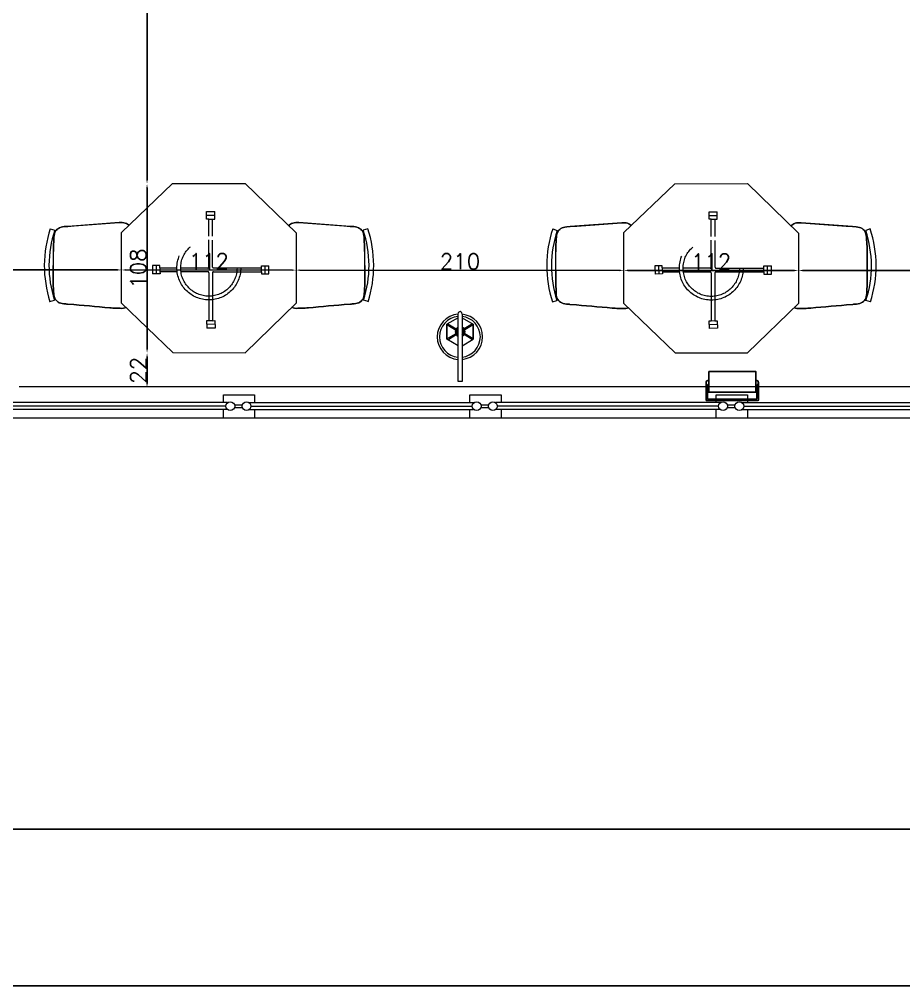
# Model space of a CAD drawing. Extents: x 3270 to 6851, y -140 to 2884.
# Drawn here: x 5220 to 5786, y -140 to 478 of the extents above; entities that cross this region are included whole.
import ezdxf

# ---------------------------------------------------------------- set-up
doc = ezdxf.new("R2010")
doc.units = 0
doc.header["$LTSCALE"] = 20
doc.linetypes.add('ACAD_ISO03W100', pattern=[30, 12, -18])
doc.layers.get('DEFPOINTS').update_dxf_attribs({"linetype": 'CONTINUOUS'})
doc.layers.add('Camera', color=7, linetype='CONTINUOUS', true_color=0xb01a1a)
doc.layers.add('kapı', color=225, linetype='CONTINUOUS')
for name, color, linetype, lineweight, true_color in [('M-LAMBA', 7, 'CONTINUOUS', 18, 0x50ba12), ('ö-cam', 7, 'CONTINUOUS', 18, 0x1bb1af), ('ö-korkuluk', 7, 'CONTINUOUS', 18, 0x666d5f)]:
    doc.layers.add(name, color=color, linetype=linetype, lineweight=lineweight, true_color=true_color)
doc.layers.add('Ö-MOBİLYA', color=31, linetype='CONTINUOUS', lineweight=18)
doc.layers.add('ölçü', color=102, linetype='CONTINUOUS', lineweight=15)
doc.styles.get("Standard").update_dxf_attribs({"font": 'txttw.shx'})
doc.dimstyles.new('YAZI', dxfattribs={"dimtxt": 10, "dimasz": 2.5, "dimexe": 1.25, "dimexo": 0.625, "dimtad": 1, "dimdec": 0, "dimtxsty": 'Standard', "dimcen": 2.5, "dimse1": 1, "dimse2": 1, "dimclrd": 256, "dimclrt": 256, "dimadec": 0, "dimazin": 0, "dimtfac": 1, "dimtdec": 0, "dimtmove": 0, "dimatfit": 3, "dimfxl": 1, "dimarcsym": 0})

# ---------------------------------------------------------------- blocks, each defined once
blk = doc.blocks.new('erfszrfd')
at = {"layer": 'Camera'}
for p, q in [((20840.38, 1651.85), (20840.38, 1640.92)), ((20841.38, 1650.3), (20841.38, 1641.92)), ((20872.84, 1650.3), (20872.84, 1641.92)), ((20873.84, 1651.85), (20873.84, 1640.92)), ((20840.88, 1640.42), (20869.02, 1640.42)), ((20841.88, 1641.42), (20869.02, 1641.42)), ((20872.34, 1641.42), (20869.02, 1641.42)), ((20873.34, 1640.42), (20869.02, 1640.42))]:
    blk.add_line(p, q, dxfattribs=at)
blk.add_lwpolyline([(20842.03, 1659.03), (20872.2, 1659.03), (20872.2, 1645.81), (20842.03, 1645.81)], close=True, dxfattribs=at)
for centre, radius, start, end in [((20842.1, 1651.85), 1.71, 92.34821, 267.65179), ((20872.13, 1651.85), 1.71, 272.34821, 87.65179), ((20840.88, 1640.92), 0.5, 180, 270), ((20841.88, 1641.92), 0.5, 180, 270), ((20872.34, 1641.92), 0.5, 270, 0), ((20873.34, 1640.92), 0.5, 270, 0)]:
    blk.add_arc(centre, radius, start, end, dxfattribs=at)
blk = doc.blocks.new('*D122')
at = {"layer": 'DEFPOINTS', "color": 0, "transparency": 16777216}
for p in [(5301.04, 630.08), (5301.04, 372.59), (5302.08, 372.59)]:
    blk.add_point(p, dxfattribs=at)
at = {"layer": 'ölçü', "lineweight": -2, "transparency": 16777216}
blk.add_line((5302.08, 627.58), (5302.08, 375.09), dxfattribs=at)
at = {"layer": 'ölçü', "transparency": 16777216}
for points in [[(5301.66, 627.58), (5302.5, 627.58), (5302.08, 630.08)], [(5301.66, 375.09), (5302.5, 375.09), (5302.08, 372.59)]]:
    blk.add_solid(points, dxfattribs=at)
at = {"layer": 'ölçü', "transparency": 16777216, "insert": (5296.46, 501.33), "char_height": 10, "attachment_point": 5, "rotation": 90}
blk.add_mtext('257', dxfattribs=at)
blk = doc.blocks.new('*D123')
at = {"layer": 'DEFPOINTS', "color": 0, "transparency": 16777216}
for p in [(5326.27, 372.59), (5302.08, 264.41), (5349.49, 264.41)]:
    blk.add_point(p, dxfattribs=at)
at = {"layer": 'ölçü', "lineweight": -2, "transparency": 16777216}
blk.add_line((5302.08, 370.09), (5302.08, 266.91), dxfattribs=at)
at = {"layer": 'ölçü', "transparency": 16777216}
for points in [[(5301.66, 370.09), (5302.5, 370.09), (5302.08, 372.59)], [(5301.66, 266.91), (5302.5, 266.91), (5302.08, 264.41)]]:
    blk.add_solid(points, dxfattribs=at)
at = {"layer": 'ölçü', "transparency": 16777216, "insert": (5296.46, 318.5), "char_height": 10, "attachment_point": 5, "rotation": 90}
blk.add_mtext('108', dxfattribs=at)
blk = doc.blocks.new('*D124')
at = {"layer": 'DEFPOINTS', "color": 0, "transparency": 16777216}
for p in [(5349.49, 264.41), (5302.08, 242.36), (5348.29, 242.36)]:
    blk.add_point(p, dxfattribs=at)
at = {"layer": 'ölçü', "lineweight": -2, "transparency": 16777216}
blk.add_line((5302.08, 261.91), (5302.08, 244.86), dxfattribs=at)
at = {"layer": 'ölçü', "transparency": 16777216}
for points in [[(5301.66, 261.91), (5302.5, 261.91), (5302.08, 264.41)], [(5301.66, 244.86), (5302.5, 244.86), (5302.08, 242.36)]]:
    blk.add_solid(points, dxfattribs=at)
at = {"layer": 'ölçü', "transparency": 16777216, "insert": (5296.46, 253.39), "char_height": 10, "attachment_point": 5, "rotation": 90}
blk.add_mtext('22', dxfattribs=at)
blk = doc.blocks.new('*D83')
at = {"layer": 'DEFPOINTS', "color": 0, "transparency": 16777216}
for p in [(5076.14, 318.06), (5285.74, 317.53), (5285.74, 317.53)]:
    blk.add_point(p, dxfattribs=at)
at = {"layer": 'ölçü', "lineweight": -2, "transparency": 16777216}
blk.add_line((5078.64, 317.71), (5283.24, 317.53), dxfattribs=at)
at = {"layer": 'ölçü', "transparency": 16777216}
for points in [[(5078.64, 318.12), (5078.64, 317.29), (5076.14, 317.71)], [(5283.24, 317.95), (5283.24, 317.12), (5285.74, 317.53)]]:
    blk.add_solid(points, dxfattribs=at)
at = {"layer": 'ölçü', "transparency": 16777216, "insert": (5180.94, 323.24), "char_height": 10, "attachment_point": 5, "rotation": 359.95185}
blk.add_mtext('210', dxfattribs=at)
blk = doc.blocks.new('*D84')
at = {"layer": 'DEFPOINTS', "color": 0, "transparency": 16777216}
for p in [(5285.74, 317.53), (5397.32, 317.44), (5397.33, 318.06)]:
    blk.add_point(p, dxfattribs=at)
at = {"layer": 'ölçü', "lineweight": -2, "transparency": 16777216}
blk.add_line((5288.24, 317.53), (5394.82, 317.44), dxfattribs=at)
at = {"layer": 'ölçü', "transparency": 16777216}
for points in [[(5288.24, 317.95), (5288.24, 317.11), (5285.74, 317.53)], [(5394.83, 317.86), (5394.82, 317.02), (5397.32, 317.44)]]:
    blk.add_solid(points, dxfattribs=at)
at = {"layer": 'ölçü', "transparency": 16777216, "insert": (5341.54, 323.11), "char_height": 10, "attachment_point": 5, "rotation": 359.95185}
blk.add_mtext('112', dxfattribs=at)
blk = doc.blocks.new('*D85')
at = {"layer": 'DEFPOINTS', "color": 0, "transparency": 16777216}
for p in [(5397.33, 318.06), (5606.93, 317.26), (5606.92, 314.61)]:
    blk.add_point(p, dxfattribs=at)
at = {"layer": 'ölçü', "lineweight": -2, "transparency": 16777216}
blk.add_line((5399.82, 317.44), (5604.43, 317.26), dxfattribs=at)
at = {"layer": 'ölçü', "transparency": 16777216}
for points in [[(5399.83, 317.85), (5399.82, 317.02), (5397.32, 317.44)], [(5604.43, 317.68), (5604.43, 316.85), (5606.93, 317.26)]]:
    blk.add_solid(points, dxfattribs=at)
at = {"layer": 'ölçü', "transparency": 16777216, "insert": (5502.13, 322.97), "char_height": 10, "attachment_point": 5, "rotation": 359.95185}
blk.add_mtext('210', dxfattribs=at)
blk = doc.blocks.new('*D86')
at = {"layer": 'DEFPOINTS', "color": 0, "transparency": 16777216}
for p in [(5718.51, 317.17), (5606.92, 314.61), (5718.51, 314.78)]:
    blk.add_point(p, dxfattribs=at)
at = {"layer": 'ölçü', "lineweight": -2, "transparency": 16777216}
blk.add_line((5609.43, 317.26), (5716.01, 317.17), dxfattribs=at)
at = {"layer": 'ölçü', "transparency": 16777216}
for points in [[(5609.43, 317.68), (5609.43, 316.84), (5606.93, 317.26)], [(5716.01, 317.59), (5716.01, 316.75), (5718.51, 317.17)]]:
    blk.add_solid(points, dxfattribs=at)
at = {"layer": 'ölçü', "transparency": 16777216, "insert": (5662.72, 322.84), "char_height": 10, "attachment_point": 5, "rotation": 359.95185}
blk.add_mtext('112', dxfattribs=at)
blk = doc.blocks.new('*D87')
at = {"layer": 'DEFPOINTS', "color": 0, "transparency": 16777216}
for p in [(5928.11, 316.99), (5928.11, 316.99), (5718.51, 314.78)]:
    blk.add_point(p, dxfattribs=at)
at = {"layer": 'ölçü', "lineweight": -2, "transparency": 16777216}
blk.add_line((5721.01, 317.17), (5925.61, 316.99), dxfattribs=at)
at = {"layer": 'ölçü', "transparency": 16777216}
for points in [[(5721.01, 317.58), (5721.01, 316.75), (5718.51, 317.17)], [(5925.61, 317.41), (5925.61, 316.58), (5928.11, 316.99)]]:
    blk.add_solid(points, dxfattribs=at)
at = {"layer": 'ölçü', "transparency": 16777216, "insert": (5823.32, 322.7), "char_height": 10, "attachment_point": 5, "rotation": 359.95185}
blk.add_mtext('210', dxfattribs=at)

msp = doc.modelspace()

# ---------------------------------------------------------------- linework, layer by layer
at = {"layer": 'kapı'}
for points in [[(3270, 2884.47), (6850.55, 2884.47), (6850.55, -140), (3270, -140)], [(3370, 2784.47), (6750.55, 2784.47), (6750.55, -40), (3370, -40)]]:
    msp.add_lwpolyline(points, close=True, dxfattribs=at)
at = {"layer": 'M-LAMBA'}
for p, q in [((5500.87, 286.94), (5493.72, 282.83)), ((5500.87, 246.18), (5500.87, 289.24)), ((5503.48, 289.24), (5503.48, 246.18)), ((5503.48, 286.94), (5510.62, 282.83)), ((5493.72, 282.83), (5493.72, 273.21)), ((5493.72, 273.21), (5493.72, 282.83)), ((5493.72, 282.67), (5499.32, 279.29)), ((5494.31, 283.16), (5499.69, 279.91)), ((5500.03, 277.64), (5500.03, 278.37)), ((5500.03, 278.37), (5500.87, 278.37)), ((5503.48, 278.37), (5504.48, 278.37)), ((5504.48, 278.37), (5504.48, 277.64)), ((5510.13, 283.11), (5504.83, 279.91)), ((5510.5, 282.49), (5505.21, 279.29)), ((5510.62, 282.83), (5510.62, 273.21)), ((5510.62, 273.21), (5510.62, 282.83)), ((5493.72, 273.42), (5499.32, 276.8)), ((5500.87, 269.1), (5493.72, 273.21)), ((5494.27, 272.9), (5499.69, 276.18)), ((5500.87, 277.64), (5500.03, 277.64)), ((5504.48, 277.64), (5503.48, 277.64)), ((5503.48, 269.1), (5510.62, 273.21)), ((5510.17, 272.95), (5504.83, 276.18)), ((5510.62, 273.53), (5505.21, 276.8)), ((5503.48, 246.18), (5500.87, 246.18))]:
    msp.add_line(p, q, dxfattribs=at)
for centre, radius, start, end in [((5502.17, 289.54), 1.34, 346.9064, 193.0936), ((5502.09, 274.78), 14.52, 94.84555, 265.16755), ((5502.09, 274.78), 13.07, 95.37089, 264.62911), ((5502.09, 274.78), 14.52, 275.48474, 84.51526), ((5502.09, 274.78), 13.07, 276.09634, 83.90366), ((5502.26, 278.04), 3.18, 116.04766, 243.95234), ((5502.26, 278.04), 2.45, 124.69529, 235.30471), ((5502.26, 278.04), 2.07, 132.34802, 227.65198), ((5502.26, 278.04), 3.18, 292.51041, 67.48959), ((5502.26, 278.04), 2.45, 299.75386, 60.24614), ((5502.26, 278.04), 2.07, 305.96671, 54.03329)]:
    msp.add_arc(centre, radius, start, end, dxfattribs=at)
at = {"layer": 'ö-cam'}
for p, q in [((5353.6, 232.74), (5209.87, 232.74)), ((5352.45, 230.47), (5211.02, 230.47)), ((5367.37, 232.74), (5511.1, 232.74)), ((5368.52, 230.47), (5509.95, 230.47)), ((5668.6, 232.74), (5524.87, 232.74)), ((5667.45, 230.47), (5526.02, 230.47)), ((5682.37, 232.74), (5826.1, 232.74)), ((5683.52, 230.47), (5824.95, 230.47)), ((5353.38, 228.37), (5210.09, 228.37)), ((5367.59, 228.37), (5510.88, 228.37)), ((5668.38, 228.37), (5525.09, 228.37)), ((5682.59, 228.37), (5825.88, 228.37))]:
    msp.add_line(p, q, dxfattribs=at)
at = {"layer": 'ö-korkuluk'}
for p, q in [((6111.54, 242.74), (5220.43, 242.74)), ((5357.94, 229.5), (5363.03, 229.5)), ((5357.95, 231.41), (5363.02, 231.41)), ((5515.44, 229.5), (5520.53, 229.5)), ((5515.45, 231.41), (5520.52, 231.41)), ((5672.94, 229.5), (5678.03, 229.5)), ((5672.95, 231.41), (5678.02, 231.41)), ((6148.38, 222.74), (4573.38, 222.74))]:
    msp.add_line(p, q, dxfattribs=at)
for points in [[(5350.88, 232.74), (5350.88, 237.74), (5370.88, 237.74), (5370.88, 232.74)], [(5350.88, 232.74), (5350.88, 237.74), (5370.88, 237.74), (5370.88, 232.74)], [(5508.38, 232.74), (5508.38, 237.74), (5528.38, 237.74), (5528.38, 232.74)], [(5508.38, 232.74), (5508.38, 237.74), (5528.38, 237.74), (5528.38, 232.74)], [(5665.88, 232.74), (5665.88, 237.74), (5685.88, 237.74), (5685.88, 232.74)], [(5665.88, 232.74), (5665.88, 237.74), (5685.88, 237.74), (5685.88, 232.74)], [(5665.88, 234.97), (5665.88, 237.74), (5685.88, 237.74), (5685.88, 234.97)], [(5665.88, 234.97), (5665.88, 237.74), (5685.88, 237.74), (5685.88, 234.97)], [(5665.88, 234.97), (5665.88, 237.74), (5685.88, 237.74), (5685.88, 234.97)], [(5350.88, 222.74), (5350.88, 228.37)], [(5370.88, 228.37), (5370.88, 222.74), (5350.88, 222.74)], [(5350.88, 222.74), (5350.88, 228.37)], [(5370.88, 228.37), (5370.88, 222.74), (5350.88, 222.74)], [(5508.38, 222.74), (5508.38, 228.37)], [(5528.38, 228.37), (5528.38, 222.74), (5508.38, 222.74)], [(5508.38, 222.74), (5508.38, 228.37)], [(5528.38, 228.37), (5528.38, 222.74), (5508.38, 222.74)], [(5665.88, 222.74), (5665.88, 228.37)], [(5685.88, 228.37), (5685.88, 222.74), (5665.88, 222.74)], [(5665.88, 222.74), (5665.88, 228.37)], [(5685.88, 228.37), (5685.88, 222.74), (5665.88, 222.74)]]:
    msp.add_lwpolyline(points, dxfattribs=at)
for centre in [(5355.28, 230.47), (5365.69, 230.47), (5512.78, 230.47), (5523.19, 230.47), (5670.28, 230.47), (5680.69, 230.47)]:
    msp.add_circle(centre, 2.83, dxfattribs=at)
at = {"layer": 'Ö-MOBİLYA'}
for p, q in [((5285.72, 341.56), (5318.32, 372.76)), ((5318.32, 372.76), (5364.83, 372.88)), ((5364.83, 372.88), (5397.33, 341.21)), ((5606.9, 341.41), (5639.51, 372.61)), ((5639.51, 372.61), (5686.02, 372.72)), ((5686.02, 372.72), (5718.51, 341.06)), ((5661.33, 349.92), (5661.33, 354.67)), ((5661.33, 354.67), (5666.63, 354.67)), ((5661.33, 352.29), (5666.63, 352.29)), ((5662.78, 354.67), (5662.78, 354.68)), ((5665.18, 354.67), (5665.18, 354.68)), ((5666.63, 349.92), (5666.63, 354.67)), ((5662.78, 349.93), (5665.18, 349.93)), ((5240.22, 343.92, 105.84), (5243.06, 342.97, 105.84)), ((5285.76, 296.28), (5285.72, 341.56)), ((5397.33, 341.21), (5397.33, 296.29)), ((5443.17, 343.92, 105.84), (5440.33, 342.97, 105.84)), ((5561.4, 343.76, 105.84), (5564.25, 342.82, 105.84)), ((5606.94, 296.12), (5606.9, 341.41)), ((5718.51, 341.06), (5718.51, 296.13)), ((5764.36, 343.76, 105.84), (5761.51, 342.82, 105.84)), ((5310.25, 320.41), (5305.51, 320.3)), ((5305.51, 320.3), (5305.63, 315.01)), ((5305.54, 318.77), (5305.53, 318.77)), ((5305.56, 317.94), (5305.55, 317.94)), ((5305.6, 316.45), (5305.59, 316.45)), ((5310.38, 315.12), (5305.63, 315.01)), ((5307.88, 320.36), (5308, 315.06)), ((5310.27, 318.96), (5310.33, 316.57)), ((5344.55, 316.41), (5375.27, 316.41)), ((5344.59, 318.81), (5375.27, 318.81)), ((5375.25, 320.26), (5380, 320.26)), ((5375.27, 316.41), (5375.27, 318.81)), ((5377.63, 314.97), (5377.63, 320.26)), ((5380, 314.97), (5380, 320.26)), ((5380, 318.81), (5380.01, 318.81)), ((5380, 318.81), (5380.01, 318.81)), ((5380, 316.41), (5380.01, 316.41)), ((5380, 316.41), (5380.01, 316.41)), ((5626.69, 320.15), (5626.82, 314.85)), ((5626.73, 318.62), (5626.72, 318.62)), ((5626.75, 317.79), (5626.74, 317.79)), ((5626.78, 316.3), (5626.77, 316.3)), ((5629.07, 320.2), (5629.19, 314.91)), ((5696.44, 320.11), (5701.19, 320.11)), ((5696.45, 316.26), (5696.45, 318.66)), ((5698.81, 314.81), (5698.81, 320.11)), ((5701.19, 314.81), (5701.19, 320.11)), ((5701.19, 318.66), (5701.2, 318.66)), ((5701.19, 318.66), (5701.2, 318.66)), ((5701.19, 316.26), (5701.2, 316.26)), ((5701.19, 316.26), (5701.2, 316.26)), ((5375.25, 314.97), (5380, 314.97)), ((5696.44, 314.81), (5701.19, 314.81)), ((5240.04, 297.26, 105.84), (5242.89, 298.18, 105.84)), ((5443.35, 297.26, 105.84), (5440.5, 298.18, 105.84)), ((5561.22, 297.1, 105.84), (5564.08, 298.02, 105.84)), ((5764.54, 297.1, 105.84), (5761.69, 298.02, 105.84)), ((5285.76, 296.28), (5318.6, 264.79)), ((5364.79, 264.64), (5397.33, 296.29)), ((5606.94, 296.12), (5639.79, 264.64)), ((5685.98, 264.48), (5718.51, 296.13)), ((5661.29, 284.83), (5661.44, 280.09)), ((5665.13, 284.94), (5662.74, 284.86)), ((5666.58, 285), (5666.73, 280.25)), ((5666.66, 282.63), (5661.36, 282.46)), ((5666.73, 280.25), (5661.44, 280.09)), ((5663.33, 280.13), (5663.33, 280.12)), ((5664.81, 280.18), (5664.81, 280.17)), ((5665.14, 280.2), (5665.14, 280.2)), ((5665.64, 280.21), (5665.64, 280.19)), ((5318.6, 264.79), (5364.79, 264.64)), ((5639.79, 264.64), (5685.98, 264.48))]:
    msp.add_line(p, q, dxfattribs=at)
at = {"layer": 'Ö-MOBİLYA', "linetype": 'ACAD_ISO03W100', "ltscale": 0.3}
for p, q in [((5340.14, 350.08), (5340.14, 354.82)), ((5340.14, 354.82), (5345.44, 354.82)), ((5340.14, 352.45), (5345.44, 352.45)), ((5341.59, 354.82), (5341.59, 354.83)), ((5343.99, 354.82), (5343.99, 354.83)), ((5345.44, 350.08), (5345.44, 354.82)), ((5341.59, 339.17), (5341.59, 350.09)), ((5341.59, 350.09), (5343.99, 350.09)), ((5343.99, 339.03), (5343.99, 350.09)), ((5662.78, 339.02), (5662.78, 349.93)), ((5665.18, 338.87), (5665.18, 349.93)), ((5341.59, 319.37), (5341.59, 336.77)), ((5343.99, 319.41), (5343.99, 336.61)), ((5662.78, 319.22), (5662.78, 336.62)), ((5665.18, 319.26), (5665.18, 336.46)), ((5321.19, 318.77), (5310.28, 318.77)), ((5321.33, 316.37), (5310.34, 316.37)), ((5340.99, 318.77), (5323.59, 318.77)), ((5340.95, 316.37), (5323.75, 316.37)), ((5341.55, 315.77), (5341.55, 285.02)), ((5343.95, 315.81), (5343.95, 285.09)), ((5631.44, 320.26), (5626.69, 320.15)), ((5631.46, 318.81), (5631.52, 316.41)), ((5642.38, 318.62), (5631.47, 318.62)), ((5642.52, 316.22), (5631.52, 316.22)), ((5662.18, 318.62), (5644.78, 318.62)), ((5662.14, 316.22), (5644.94, 316.22)), ((5662.74, 315.62), (5662.74, 284.86)), ((5665.14, 315.66), (5665.14, 284.94)), ((5665.74, 316.26), (5696.45, 316.26)), ((5665.78, 318.66), (5696.45, 318.66)), ((5631.56, 314.96), (5626.82, 314.85)), ((5340.1, 284.98), (5340.25, 280.24)), ((5343.95, 285.09), (5341.55, 285.02)), ((5345.39, 285.15), (5345.54, 280.41)), ((5345.47, 282.78), (5340.18, 282.61)), ((5345.54, 280.41), (5340.25, 280.24)), ((5342.14, 280.29), (5342.14, 280.28)), ((5343.63, 280.34), (5343.63, 280.32)), ((5343.95, 280.36), (5343.95, 280.35)), ((5344.46, 280.36), (5344.46, 280.35))]:
    msp.add_line(p, q, dxfattribs=at)
for points in [[(5341.59, 350.09), (5340.14, 350.08)], [(5343.99, 350.09), (5345.44, 350.08)], [(5631.46, 318.81), (5631.44, 320.26)], [(5631.52, 316.41), (5631.56, 314.96)], [(5341.55, 285.02), (5340.1, 284.98)], [(5343.95, 285.09), (5345.39, 285.15)]]:
    msp.add_lwpolyline(points, dxfattribs=at)
at = {"layer": 'Ö-MOBİLYA'}
for points in [[(5662.78, 349.93), (5661.33, 349.92)], [(5665.18, 349.93), (5666.63, 349.92)], [(5310.27, 318.96), (5310.25, 320.41)], [(5310.33, 316.57), (5310.38, 315.12)], [(5375.27, 318.81), (5375.25, 320.26)], [(5375.27, 316.41), (5375.25, 314.97)], [(5696.45, 318.66), (5696.44, 320.11)], [(5696.45, 316.26), (5696.44, 314.81)], [(5662.74, 284.86), (5661.29, 284.83)], [(5665.13, 284.94), (5666.58, 285)]]:
    msp.add_lwpolyline(points, dxfattribs=at)
at = {"layer": 'Ö-MOBİLYA', "linetype": 'ACAD_ISO03W100', "ltscale": 0.3}
for centre, radius in [((5341.59, 318.77), 20.4), ((5341.59, 318.77), 18), ((5662.78, 318.62), 20.4), ((5662.78, 318.62), 18)]:
    msp.add_circle(centre, radius, dxfattribs=at)
at = {"layer": 'Ö-MOBİLYA'}
for centre, radius, start, end in [((5311.33, 320.31, 105.84), 74.93, 161.63905, 197.92233), ((5311.33, 320.31, 105.84), 71.93, 161.63905, 197.92233), ((5372.06, 320.31, 105.84), 71.93, 342.07767, 18.36095), ((5372.06, 320.31, 105.84), 74.93, 342.07767, 18.36095), ((5632.52, 320.16, 105.84), 74.93, 161.63905, 197.92233), ((5632.52, 320.16, 105.84), 71.93, 161.63905, 197.92233), ((5693.25, 320.16, 105.84), 71.93, 342.07767, 18.36095), ((5693.25, 320.16, 105.84), 74.93, 342.07767, 18.36095)]:
    msp.add_arc(centre, radius, start, end, dxfattribs=at)
at = {"layer": 'Ö-MOBİLYA', "linetype": 'ACAD_ISO03W100', "ltscale": 0.3}
for centre, start, end in [((5340.95, 315.77), 360, 90), ((5340.99, 319.37), 270, 360), ((5344.55, 315.81), 90, 180), ((5344.59, 319.41), 180, 270), ((5662.14, 315.62), 360, 90), ((5662.18, 319.22), 270, 360), ((5665.74, 315.66), 90, 180), ((5665.78, 319.26), 180, 270)]:
    msp.add_arc(centre, 0.6, start, end, dxfattribs=at)
at = {"layer": 'Ö-MOBİLYA'}
for points in [[(5284.35, 347.79, 77.58), (5251.49, 345.4, 75.5), (5251.49, 345.4, 75.96), (5255.57, 345.71, 76.07)], [(5284.35, 347.79, 77.58), (5285.18, 347.8, 77.56), (5285.18, 347.8, 77.1), (5284.35, 347.79, 77.12)], [(5286.26, 347.82, 77), (5285.18, 347.8, 77.1), (5285.18, 347.8, 77.56), (5286.26, 347.82, 77.47)], [(5287.24, 347.74, 76.91), (5286.26, 347.82, 77), (5286.26, 347.82, 77.47), (5287.24, 347.74, 77.37)], [(5288.13, 347.54, 76.83), (5287.24, 347.74, 76.91), (5287.24, 347.74, 77.37), (5288.13, 347.54, 77.29)], [(5288.92, 347.23, 76.75), (5288.13, 347.54, 76.83), (5288.13, 347.54, 77.29), (5288.92, 347.23, 77.21)], [(5289.61, 346.81, 76.68), (5288.92, 347.23, 76.75), (5288.92, 347.23, 77.21), (5289.61, 346.81, 77.14)], [(5290.41, 346.06), (5289.61, 346.81, 76.68), (5289.61, 346.81, 77.14), (5290.2, 346.28, 77.07)], [(5392.74, 345.69, 77.01), (5393.2, 346.28, 77.07), (5393.2, 346.28, 76.61), (5392.74, 345.69, 76.55)], [(5393.2, 346.28, 77.07), (5393.79, 346.81, 77.14), (5393.79, 346.81, 76.68), (5393.2, 346.28, 76.61)], [(5393.79, 346.81, 77.14), (5394.47, 347.23, 77.21), (5394.47, 347.23, 76.75), (5393.79, 346.81, 76.68)], [(5394.47, 347.23, 77.21), (5395.26, 347.54, 77.29), (5395.26, 347.54, 76.83), (5394.47, 347.23, 76.75)], [(5395.26, 347.54, 77.29), (5396.15, 347.74, 77.37), (5396.15, 347.74, 76.91), (5395.26, 347.54, 76.83)], [(5396.15, 347.74, 77.37), (5397.13, 347.82, 77.47), (5397.13, 347.82, 77), (5396.15, 347.74, 76.91)], [(5397.13, 347.82, 77.47), (5398.21, 347.8, 77.56), (5398.21, 347.8, 77.1), (5397.13, 347.82, 77)], [(5399.04, 347.79, 77.12), (5398.21, 347.8, 77.1), (5398.21, 347.8, 77.56), (5399.04, 347.79, 77.58)], [(5427.83, 345.71, 76.07), (5431.9, 345.4, 75.96), (5431.9, 345.4, 75.5), (5399.04, 347.79, 77.58)], [(5605.53, 347.63, 77.58), (5572.68, 345.25, 75.5), (5572.68, 345.25, 75.96), (5576.75, 345.55, 76.07)], [(5605.53, 347.63, 77.58), (5606.36, 347.64, 77.56), (5606.36, 347.64, 77.1), (5605.53, 347.63, 77.12)], [(5607.45, 347.67, 77), (5606.36, 347.64, 77.1), (5606.36, 347.64, 77.56), (5607.45, 347.67, 77.47)], [(5608.43, 347.58, 76.91), (5607.45, 347.67, 77), (5607.45, 347.67, 77.47), (5608.43, 347.58, 77.37)], [(5609.32, 347.38, 76.83), (5608.43, 347.58, 76.91), (5608.43, 347.58, 77.37), (5609.32, 347.38, 77.29)], [(5610.1, 347.08, 76.75), (5609.32, 347.38, 76.83), (5609.32, 347.38, 77.29), (5610.1, 347.08, 77.21)], [(5610.79, 346.66, 76.68), (5610.1, 347.08, 76.75), (5610.1, 347.08, 77.21), (5610.79, 346.66, 77.14)], [(5611.6, 345.9), (5610.79, 346.66, 76.68), (5610.79, 346.66, 77.14), (5611.38, 346.13, 77.07)], [(5713.92, 345.53, 77.01), (5714.38, 346.13, 77.07), (5714.38, 346.13, 76.61), (5713.92, 345.53, 76.55)], [(5714.38, 346.13, 77.07), (5714.97, 346.66, 77.14), (5714.97, 346.66, 76.68), (5714.38, 346.13, 76.61)], [(5714.97, 346.66, 77.14), (5715.66, 347.08, 77.21), (5715.66, 347.08, 76.75), (5714.97, 346.66, 76.68)], [(5715.66, 347.08, 77.21), (5716.45, 347.38, 77.29), (5716.45, 347.38, 76.83), (5715.66, 347.08, 76.75)], [(5716.45, 347.38, 77.29), (5717.33, 347.58, 77.37), (5717.33, 347.58, 76.91), (5716.45, 347.38, 76.83)], [(5717.33, 347.58, 77.37), (5718.32, 347.67, 77.47), (5718.32, 347.67, 77), (5717.33, 347.58, 76.91)], [(5718.32, 347.67, 77.47), (5719.4, 347.64, 77.56), (5719.4, 347.64, 77.1), (5718.32, 347.67, 77)], [(5720.23, 347.63, 77.12), (5719.4, 347.64, 77.1), (5719.4, 347.64, 77.56), (5720.23, 347.63, 77.58)], [(5749.01, 345.55, 76.07), (5753.09, 345.25, 75.96), (5753.09, 345.25, 75.5), (5720.23, 347.63, 77.58)], [(5242.9, 340.61, 76.02), (5242.69, 339.61, 76.01), (5242.69, 339.61, 76.48), (5242.9, 340.61, 76.48)], [(5243.21, 341.5, 76.02), (5242.9, 340.61, 76.02), (5242.9, 340.61, 76.48), (5243.21, 341.5, 76.48)], [(5243.62, 342.31, 76), (5243.21, 341.5, 76.02), (5243.21, 341.5, 76.48), (5243.62, 342.31, 76.46)], [(5244.12, 343.01, 75.98), (5243.62, 342.31, 76), (5243.62, 342.31, 76.46), (5244.12, 343.01, 76.44)], [(5244.72, 343.62, 75.94), (5244.12, 343.01, 75.98), (5244.12, 343.01, 76.44), (5244.72, 343.62, 76.4)], [(5245.42, 344.13, 75.89), (5244.72, 343.62, 75.94), (5244.72, 343.62, 76.4), (5245.42, 344.13, 76.35)], [(5246.21, 344.55, 75.82), (5245.42, 344.13, 75.89), (5245.42, 344.13, 76.35), (5246.21, 344.55, 76.29)], [(5247.1, 344.87, 75.75), (5246.21, 344.55, 75.82), (5246.21, 344.55, 76.29), (5247.1, 344.87, 76.21)], [(5248.08, 345.1, 75.66), (5247.1, 344.87, 75.75), (5247.1, 344.87, 76.21), (5248.08, 345.1, 76.12)], [(5249.17, 345.23, 75.56), (5248.08, 345.1, 75.66), (5248.08, 345.1, 76.12), (5249.17, 345.23, 76.02)], [(5251.49, 345.4, 75.5), (5249.17, 345.23, 76.02), (5251.13, 345.37, 75.95), (5251.49, 345.4, 75.96)], [(5431.9, 345.4, 75.96), (5432.26, 345.37, 75.95), (5434.22, 345.23, 76.02), (5431.9, 345.4, 75.5)], [(5434.22, 345.23, 76.02), (5435.31, 345.1, 76.12), (5435.31, 345.1, 75.66), (5434.22, 345.23, 75.56)], [(5435.31, 345.1, 76.12), (5436.29, 344.87, 76.21), (5436.29, 344.87, 75.75), (5435.31, 345.1, 75.66)], [(5436.29, 344.87, 76.21), (5437.18, 344.55, 76.29), (5437.18, 344.55, 75.82), (5436.29, 344.87, 75.75)], [(5437.18, 344.55, 76.29), (5437.97, 344.13, 76.35), (5437.97, 344.13, 75.89), (5437.18, 344.55, 75.82)], [(5437.97, 344.13, 76.35), (5438.67, 343.62, 76.4), (5438.67, 343.62, 75.94), (5437.97, 344.13, 75.89)], [(5438.67, 343.62, 76.4), (5439.27, 343.01, 76.44), (5439.27, 343.01, 75.98), (5438.67, 343.62, 75.94)], [(5439.27, 343.01, 76.44), (5439.77, 342.31, 76.46), (5439.77, 342.31, 76), (5439.27, 343.01, 75.98)], [(5439.77, 342.31, 76.46), (5440.18, 341.5, 76.48), (5440.18, 341.5, 76.02), (5439.77, 342.31, 76)], [(5440.18, 341.5, 76.48), (5440.49, 340.61, 76.48), (5440.49, 340.61, 76.02), (5440.18, 341.5, 76.02)], [(5440.49, 340.61, 76.48), (5440.7, 339.61, 76.48), (5440.7, 339.61, 76.01), (5440.49, 340.61, 76.02)], [(5564.09, 340.45, 76.02), (5563.88, 339.46, 76.01), (5563.88, 339.46, 76.48), (5564.09, 340.45, 76.48)], [(5564.4, 341.35, 76.02), (5564.09, 340.45, 76.02), (5564.09, 340.45, 76.48), (5564.4, 341.35, 76.48)], [(5564.81, 342.15, 76), (5564.4, 341.35, 76.02), (5564.4, 341.35, 76.48), (5564.81, 342.15, 76.46)], [(5565.31, 342.86, 75.98), (5564.81, 342.15, 76), (5564.81, 342.15, 76.46), (5565.31, 342.86, 76.44)], [(5565.91, 343.47, 75.94), (5565.31, 342.86, 75.98), (5565.31, 342.86, 76.44), (5565.91, 343.47, 76.4)], [(5566.6, 343.98, 75.89), (5565.91, 343.47, 75.94), (5565.91, 343.47, 76.4), (5566.6, 343.98, 76.35)], [(5567.4, 344.4, 75.82), (5566.6, 343.98, 75.89), (5566.6, 343.98, 76.35), (5567.4, 344.4, 76.29)], [(5568.29, 344.72, 75.75), (5567.4, 344.4, 75.82), (5567.4, 344.4, 76.29), (5568.29, 344.72, 76.21)], [(5569.27, 344.94, 75.66), (5568.29, 344.72, 75.75), (5568.29, 344.72, 76.21), (5569.27, 344.94, 76.12)], [(5570.35, 345.07, 75.56), (5569.27, 344.94, 75.66), (5569.27, 344.94, 76.12), (5570.35, 345.07, 76.02)], [(5572.68, 345.25, 75.5), (5570.35, 345.07, 76.02), (5572.32, 345.22, 75.95), (5572.68, 345.25, 75.96)], [(5753.09, 345.25, 75.96), (5753.45, 345.22, 75.95), (5755.41, 345.07, 76.02), (5753.09, 345.25, 75.5)], [(5755.41, 345.07, 76.02), (5756.49, 344.94, 76.12), (5756.49, 344.94, 75.66), (5755.41, 345.07, 75.56)], [(5756.49, 344.94, 76.12), (5757.48, 344.72, 76.21), (5757.48, 344.72, 75.75), (5756.49, 344.94, 75.66)], [(5757.48, 344.72, 76.21), (5758.37, 344.4, 76.29), (5758.37, 344.4, 75.82), (5757.48, 344.72, 75.75)], [(5758.37, 344.4, 76.29), (5759.16, 343.98, 76.35), (5759.16, 343.98, 75.89), (5758.37, 344.4, 75.82)], [(5759.16, 343.98, 76.35), (5759.86, 343.47, 76.4), (5759.86, 343.47, 75.94), (5759.16, 343.98, 75.89)], [(5759.86, 343.47, 76.4), (5760.46, 342.86, 76.44), (5760.46, 342.86, 75.98), (5759.86, 343.47, 75.94)], [(5760.46, 342.86, 76.44), (5760.96, 342.15, 76.46), (5760.96, 342.15, 76), (5760.46, 342.86, 75.98)], [(5760.96, 342.15, 76.46), (5761.37, 341.35, 76.48), (5761.37, 341.35, 76.02), (5760.96, 342.15, 76)], [(5761.37, 341.35, 76.48), (5761.68, 340.45, 76.48), (5761.68, 340.45, 76.02), (5761.37, 341.35, 76.02)], [(5761.68, 340.45, 76.48), (5761.89, 339.46, 76.48), (5761.89, 339.46, 76.01), (5761.68, 340.45, 76.02)], [(5242.52, 337.65, 75.98), (5242.23, 331.96, 75.89), (5242.23, 331.96, 76.35), (5242.52, 337.65, 76.44)], [(5242.57, 338.52, 76), (5242.52, 337.65, 75.98), (5242.52, 337.65, 76.44), (5242.57, 338.52, 76.46)], [(5242.69, 339.61, 76.01), (5242.57, 338.52, 76), (5242.57, 338.52, 76.46), (5242.69, 339.61, 76.48)], [(5440.7, 339.61, 76.48), (5440.82, 338.52, 76.46), (5440.82, 338.52, 76), (5440.7, 339.61, 76.01)], [(5440.82, 338.52, 76.46), (5440.87, 337.65, 76.44), (5440.87, 337.65, 75.98), (5440.82, 338.52, 76)], [(5440.87, 337.65, 76.44), (5441.16, 331.96, 76.35), (5441.16, 331.96, 75.89), (5440.87, 337.65, 75.98)], [(5563.71, 337.5, 75.98), (5563.42, 331.81, 75.89), (5563.42, 331.81, 76.35), (5563.71, 337.5, 76.44)], [(5563.76, 338.37, 76), (5563.71, 337.5, 75.98), (5563.71, 337.5, 76.44), (5563.76, 338.37, 76.46)], [(5563.88, 339.46, 76.01), (5563.76, 338.37, 76), (5563.76, 338.37, 76.46), (5563.88, 339.46, 76.48)], [(5761.89, 339.46, 76.48), (5762, 338.37, 76.46), (5762, 338.37, 76), (5761.89, 339.46, 76.01)], [(5762, 338.37, 76.46), (5762.06, 337.5, 76.44), (5762.06, 337.5, 75.98), (5762, 338.37, 76)], [(5762.06, 337.5, 76.44), (5762.35, 331.81, 76.35), (5762.35, 331.81, 75.89), (5762.06, 337.5, 75.98)], [(5242.23, 331.96, 75.89), (5242.05, 326.27, 75.83), (5242.13, 309.2, 76.35), (5242.23, 331.96, 76.35)], [(5441.16, 331.96, 76.35), (5441.26, 309.2, 76.35), (5441.34, 326.27, 75.83), (5441.16, 331.96, 75.89)], [(5563.42, 331.81, 75.89), (5563.24, 326.12, 75.83), (5563.32, 309.04, 76.35), (5563.42, 331.81, 76.35)], [(5762.35, 331.81, 76.35), (5762.44, 309.04, 76.35), (5762.53, 326.12, 75.83), (5762.35, 331.81, 75.89)], [(5242.13, 309.2, 75.89), (5242.37, 303.51, 75.98), (5242.37, 303.51, 76.44), (5242.13, 309.2, 76.35)], [(5441.26, 309.2, 76.35), (5441.02, 303.51, 76.44), (5441.02, 303.51, 75.98), (5441.26, 309.2, 75.89)], [(5563.32, 309.04, 75.89), (5563.56, 303.35, 75.98), (5563.56, 303.35, 76.44), (5563.32, 309.04, 76.35)], [(5762.44, 309.04, 76.35), (5762.2, 303.35, 76.44), (5762.2, 303.35, 75.98), (5762.44, 309.04, 75.89)], [(5242.37, 303.51, 75.98), (5242.42, 302.64, 76), (5242.42, 302.64, 76.46), (5242.37, 303.51, 76.44)], [(5441.02, 303.51, 76.44), (5440.97, 302.64, 76.46), (5440.97, 302.64, 76), (5441.02, 303.51, 75.98)], [(5563.56, 303.35, 75.98), (5563.61, 302.48, 76), (5563.61, 302.48, 76.46), (5563.56, 303.35, 76.44)], [(5762.2, 303.35, 76.44), (5762.16, 302.48, 76.46), (5762.16, 302.48, 76), (5762.2, 303.35, 75.98)], [(5242.42, 302.64, 76), (5242.53, 301.55, 76.01), (5242.53, 301.55, 76.48), (5242.42, 302.64, 76.46)], [(5242.53, 301.55, 76.01), (5242.73, 300.55, 76.02), (5242.73, 300.55, 76.48), (5242.53, 301.55, 76.48)], [(5242.73, 300.55, 76.02), (5243.03, 299.65, 76.02), (5243.03, 299.65, 76.48), (5242.73, 300.55, 76.48)], [(5243.03, 299.65, 76.02), (5243.43, 298.84, 76), (5243.43, 298.84, 76.46), (5243.03, 299.65, 76.48)], [(5243.43, 298.84, 76), (5243.93, 298.13, 75.98), (5243.93, 298.13, 76.44), (5243.43, 298.84, 76.46)], [(5243.93, 298.13, 75.98), (5244.52, 297.52, 75.94), (5244.52, 297.52, 76.4), (5243.93, 298.13, 76.44)], [(5244.52, 297.52, 75.94), (5245.21, 297, 75.89), (5245.21, 297, 76.35), (5244.52, 297.52, 76.4)], [(5245.21, 297, 75.89), (5246, 296.58, 75.82), (5246, 296.58, 76.29), (5245.21, 297, 76.35)], [(5246, 296.58, 75.82), (5246.89, 296.25, 75.75), (5246.89, 296.25, 76.21), (5246, 296.58, 76.29)], [(5437.39, 296.58, 76.29), (5436.5, 296.25, 76.21), (5436.5, 296.25, 75.75), (5437.39, 296.58, 75.82)], [(5438.18, 297, 76.35), (5437.39, 296.58, 76.29), (5437.39, 296.58, 75.82), (5438.18, 297, 75.89)], [(5438.87, 297.52, 76.4), (5438.18, 297, 76.35), (5438.18, 297, 75.89), (5438.87, 297.52, 75.94)], [(5439.46, 298.13, 76.44), (5438.87, 297.52, 76.4), (5438.87, 297.52, 75.94), (5439.46, 298.13, 75.98)], [(5439.96, 298.84, 76.46), (5439.46, 298.13, 76.44), (5439.46, 298.13, 75.98), (5439.96, 298.84, 76)], [(5440.36, 299.65, 76.48), (5439.96, 298.84, 76.46), (5439.96, 298.84, 76), (5440.36, 299.65, 76.02)], [(5440.66, 300.55, 76.48), (5440.36, 299.65, 76.48), (5440.36, 299.65, 76.02), (5440.66, 300.55, 76.02)], [(5440.87, 301.55, 76.48), (5440.66, 300.55, 76.48), (5440.66, 300.55, 76.02), (5440.87, 301.55, 76.01)], [(5440.97, 302.64, 76.46), (5440.87, 301.55, 76.48), (5440.87, 301.55, 76.01), (5440.97, 302.64, 76)], [(5563.61, 302.48, 76), (5563.71, 301.39, 76.01), (5563.71, 301.39, 76.48), (5563.61, 302.48, 76.46)], [(5563.71, 301.39, 76.01), (5563.92, 300.4, 76.02), (5563.92, 300.4, 76.48), (5563.71, 301.39, 76.48)], [(5563.92, 300.4, 76.02), (5564.22, 299.49, 76.02), (5564.22, 299.49, 76.48), (5563.92, 300.4, 76.48)], [(5564.22, 299.49, 76.02), (5564.62, 298.69, 76), (5564.62, 298.69, 76.46), (5564.22, 299.49, 76.48)], [(5564.62, 298.69, 76), (5565.12, 297.98, 75.98), (5565.12, 297.98, 76.44), (5564.62, 298.69, 76.46)], [(5565.12, 297.98, 75.98), (5565.71, 297.36, 75.94), (5565.71, 297.36, 76.4), (5565.12, 297.98, 76.44)], [(5565.71, 297.36, 75.94), (5566.4, 296.84, 75.89), (5566.4, 296.84, 76.35), (5565.71, 297.36, 76.4)], [(5566.4, 296.84, 75.89), (5567.19, 296.42, 75.82), (5567.19, 296.42, 76.29), (5566.4, 296.84, 76.35)], [(5759.36, 296.84, 76.35), (5758.57, 296.42, 76.29), (5758.57, 296.42, 75.82), (5759.36, 296.84, 75.89)], [(5760.06, 297.36, 76.4), (5759.36, 296.84, 76.35), (5759.36, 296.84, 75.89), (5760.06, 297.36, 75.94)], [(5760.65, 297.98, 76.44), (5760.06, 297.36, 76.4), (5760.06, 297.36, 75.94), (5760.65, 297.98, 75.98)], [(5761.15, 298.69, 76.46), (5760.65, 297.98, 76.44), (5760.65, 297.98, 75.98), (5761.15, 298.69, 76)], [(5761.55, 299.49, 76.48), (5761.15, 298.69, 76.46), (5761.15, 298.69, 76), (5761.55, 299.49, 76.02)], [(5761.85, 300.4, 76.48), (5761.55, 299.49, 76.48), (5761.55, 299.49, 76.02), (5761.85, 300.4, 76.02)], [(5762.05, 301.39, 76.48), (5761.85, 300.4, 76.48), (5761.85, 300.4, 76.02), (5762.05, 301.39, 76.01)], [(5762.16, 302.48, 76.46), (5762.05, 301.39, 76.48), (5762.05, 301.39, 76.01), (5762.16, 302.48, 76)], [(5246.89, 296.25, 75.75), (5247.87, 296.01, 75.66), (5247.87, 296.01, 76.12), (5246.89, 296.25, 76.21)], [(5247.87, 296.01, 75.66), (5248.95, 295.88, 75.56), (5248.95, 295.88, 76.02), (5247.87, 296.01, 76.12)], [(5249.13, 295.86, 76.01), (5248.95, 295.88, 76.02), (5248.95, 295.88, 75.56), (5249.13, 295.86, 75.55)], [(5249.48, 295.83, 75.98), (5249.13, 295.86, 76.01), (5249.13, 295.86, 75.55), (5249.48, 295.83, 75.52)], [(5249.84, 295.8, 75.96), (5249.48, 295.83, 75.98), (5249.48, 295.83, 75.52), (5249.84, 295.8, 75.5)], [(5250.2, 295.77, 75.95), (5249.84, 295.8, 75.96), (5249.84, 295.8, 75.5), (5250.2, 295.77, 75.49)], [(5250.56, 295.74, 75.94), (5250.2, 295.77, 75.95), (5250.2, 295.77, 75.49), (5250.56, 295.74, 75.48)], [(5250.92, 295.71, 75.95), (5250.56, 295.74, 75.94), (5250.56, 295.74, 75.48), (5250.92, 295.71, 75.49)], [(5251.27, 295.68, 75.96), (5250.92, 295.71, 75.95), (5250.92, 295.71, 75.49), (5251.27, 295.68, 75.5)], [(5251.27, 295.68, 75.5), (5255.35, 295.34, 75.61), (5255.35, 295.34, 76.07), (5251.27, 295.68, 75.96)], [(5255.35, 295.34, 75.61), (5258.64, 295.06, 75.71), (5258.64, 295.06, 76.17), (5255.35, 295.34, 76.07)], [(5258.64, 295.06, 75.71), (5261.93, 294.78, 75.85), (5261.93, 294.78, 76.31), (5258.64, 295.06, 76.17)], [(5261.93, 294.78, 75.85), (5265.21, 294.49, 76.02), (5265.21, 294.49, 76.48), (5261.93, 294.78, 76.31)], [(5265.21, 294.49, 76.02), (5268.5, 294.21, 76.23), (5268.5, 294.21, 76.69), (5265.21, 294.49, 76.48)], [(5268.5, 294.21, 76.23), (5271.78, 293.91, 76.46), (5271.78, 293.91, 76.93), (5268.5, 294.21, 76.69)], [(5271.78, 293.91, 76.46), (5275.05, 293.62, 76.73), (5275.05, 293.62, 77.2), (5271.78, 293.91, 76.93)], [(5275.05, 293.62, 76.73), (5278.19, 293.34, 77.01), (5278.19, 293.34, 77.47), (5275.05, 293.62, 77.2)], [(5278.19, 293.34, 77.01), (5279.17, 293.26, 77.06), (5279.17, 293.26, 77.52), (5278.19, 293.34, 77.47)], [(5279.17, 293.26, 77.06), (5280.16, 293.19, 77.09), (5280.16, 293.19, 77.56), (5279.17, 293.26, 77.52)], [(5280.16, 293.19, 77.09), (5281.15, 293.13, 77.12), (5281.15, 293.13, 77.58), (5280.16, 293.19, 77.56)], [(5281.15, 293.13, 77.12), (5282.13, 293.08, 77.13), (5282.13, 293.08, 77.59), (5281.15, 293.13, 77.58)], [(5282.13, 293.08, 77.13), (5283.12, 293.04, 77.13), (5283.12, 293.04, 77.59), (5282.13, 293.08, 77.59)], [(5283.12, 293.04, 77.13), (5284.11, 293.01, 77.12), (5284.11, 293.01, 77.58), (5283.12, 293.04, 77.59)], [(5284.11, 293.01, 77.12), (5284.94, 293, 77.1), (5284.94, 293, 77.56), (5284.11, 293.01, 77.58)], [(5286.02, 292.96, 77.47), (5284.94, 293, 77.56), (5284.94, 293, 77.1), (5286.02, 292.96, 77)], [(5287.01, 293.04, 77.37), (5286.02, 292.96, 77.47), (5286.02, 292.96, 77), (5287.01, 293.04, 76.91)], [(5287.9, 293.23, 77.29), (5287.01, 293.04, 77.37), (5287.01, 293.04, 76.91), (5287.9, 293.23, 76.83)], [(5288.64, 293.51, 77.21), (5287.9, 293.23, 77.29), (5287.9, 293.23, 76.83), (5288.64, 293.51, 76.75)], [(5394.6, 293.64), (5395.5, 293.23, 76.83), (5395.5, 293.23, 77.29), (5394.6, 293.64)], [(5395.5, 293.23, 76.83), (5396.38, 293.04, 76.91), (5396.38, 293.04, 77.37), (5395.5, 293.23, 77.29)], [(5396.38, 293.04, 76.91), (5397.37, 292.96, 77), (5397.37, 292.96, 77.47), (5396.38, 293.04, 77.37)], [(5397.37, 292.96, 77), (5398.45, 293, 77.1), (5398.45, 293, 77.56), (5397.37, 292.96, 77.47)], [(5399.28, 293.01, 77.58), (5398.45, 293, 77.56), (5398.45, 293, 77.1), (5399.28, 293.01, 77.12)], [(5400.27, 293.04, 77.59), (5399.28, 293.01, 77.58), (5399.28, 293.01, 77.12), (5400.27, 293.04, 77.13)], [(5401.26, 293.08, 77.59), (5400.27, 293.04, 77.59), (5400.27, 293.04, 77.13), (5401.26, 293.08, 77.13)], [(5402.24, 293.13, 77.58), (5401.26, 293.08, 77.59), (5401.26, 293.08, 77.13), (5402.24, 293.13, 77.12)], [(5403.23, 293.19, 77.56), (5402.24, 293.13, 77.58), (5402.24, 293.13, 77.12), (5403.23, 293.19, 77.09)], [(5404.22, 293.26, 77.52), (5403.23, 293.19, 77.56), (5403.23, 293.19, 77.09), (5404.22, 293.26, 77.06)], [(5405.2, 293.34, 77.47), (5404.22, 293.26, 77.52), (5404.22, 293.26, 77.06), (5405.2, 293.34, 77.01)], [(5408.34, 293.62, 77.2), (5405.2, 293.34, 77.47), (5405.2, 293.34, 77.01), (5408.34, 293.62, 76.73)], [(5411.61, 293.91, 76.93), (5408.34, 293.62, 77.2), (5408.34, 293.62, 76.73), (5411.61, 293.91, 76.46)], [(5414.89, 294.21, 76.69), (5411.61, 293.91, 76.93), (5411.61, 293.91, 76.46), (5414.89, 294.21, 76.23)], [(5418.18, 294.49, 76.48), (5414.89, 294.21, 76.69), (5414.89, 294.21, 76.23), (5418.18, 294.49, 76.02)], [(5421.46, 294.78, 76.31), (5418.18, 294.49, 76.48), (5418.18, 294.49, 76.02), (5421.46, 294.78, 75.85)], [(5424.75, 295.06, 76.17), (5421.46, 294.78, 76.31), (5421.46, 294.78, 75.85), (5424.75, 295.06, 75.71)], [(5428.04, 295.34, 76.07), (5424.75, 295.06, 76.17), (5424.75, 295.06, 75.71), (5428.04, 295.34, 75.61)], [(5432.12, 295.68, 75.96), (5428.04, 295.34, 76.07), (5428.04, 295.34, 75.61), (5432.12, 295.68, 75.5)], [(5432.12, 295.68, 75.5), (5432.48, 295.71, 75.49), (5432.48, 295.71, 75.95), (5432.12, 295.68, 75.96)], [(5432.48, 295.71, 75.49), (5432.83, 295.74, 75.48), (5432.83, 295.74, 75.94), (5432.48, 295.71, 75.95)], [(5432.83, 295.74, 75.48), (5433.19, 295.77, 75.49), (5433.19, 295.77, 75.95), (5432.83, 295.74, 75.94)], [(5433.19, 295.77, 75.49), (5433.55, 295.8, 75.5), (5433.55, 295.8, 75.96), (5433.19, 295.77, 75.95)], [(5433.55, 295.8, 75.5), (5433.91, 295.83, 75.52), (5433.91, 295.83, 75.98), (5433.55, 295.8, 75.96)], [(5433.91, 295.83, 75.52), (5434.26, 295.86, 75.55), (5434.26, 295.86, 76.01), (5433.91, 295.83, 75.98)], [(5434.26, 295.86, 75.55), (5434.44, 295.88, 75.56), (5434.44, 295.88, 76.02), (5434.26, 295.86, 76.01)], [(5435.52, 296.01, 76.12), (5434.44, 295.88, 76.02), (5434.44, 295.88, 75.56), (5435.52, 296.01, 75.66)], [(5436.5, 296.25, 76.21), (5435.52, 296.01, 76.12), (5435.52, 296.01, 75.66), (5436.5, 296.25, 75.75)], [(5567.19, 296.42, 75.82), (5568.08, 296.09, 75.75), (5568.08, 296.09, 76.21), (5567.19, 296.42, 76.29)], [(5568.08, 296.09, 75.75), (5569.06, 295.86, 75.66), (5569.06, 295.86, 76.12), (5568.08, 296.09, 76.21)], [(5569.06, 295.86, 75.66), (5570.14, 295.72, 75.56), (5570.14, 295.72, 76.02), (5569.06, 295.86, 76.12)], [(5570.31, 295.71, 76.01), (5570.14, 295.72, 76.02), (5570.14, 295.72, 75.56), (5570.31, 295.71, 75.55)], [(5570.67, 295.68, 75.98), (5570.31, 295.71, 76.01), (5570.31, 295.71, 75.55), (5570.67, 295.68, 75.52)], [(5571.03, 295.65, 75.96), (5570.67, 295.68, 75.98), (5570.67, 295.68, 75.52), (5571.03, 295.65, 75.5)], [(5571.39, 295.62, 75.95), (5571.03, 295.65, 75.96), (5571.03, 295.65, 75.5), (5571.39, 295.62, 75.49)], [(5571.74, 295.59, 75.94), (5571.39, 295.62, 75.95), (5571.39, 295.62, 75.49), (5571.74, 295.59, 75.48)], [(5572.1, 295.56, 75.95), (5571.74, 295.59, 75.94), (5571.74, 295.59, 75.48), (5572.1, 295.56, 75.49)], [(5572.46, 295.53, 75.96), (5572.1, 295.56, 75.95), (5572.1, 295.56, 75.49), (5572.46, 295.53, 75.5)], [(5572.46, 295.53, 75.5), (5576.54, 295.18, 75.61), (5576.54, 295.18, 76.07), (5572.46, 295.53, 75.96)], [(5576.54, 295.18, 75.61), (5579.83, 294.91, 75.71), (5579.83, 294.91, 76.17), (5576.54, 295.18, 76.07)], [(5579.83, 294.91, 75.71), (5583.12, 294.62, 75.85), (5583.12, 294.62, 76.31), (5579.83, 294.91, 76.17)], [(5583.12, 294.62, 75.85), (5586.4, 294.34, 76.02), (5586.4, 294.34, 76.48), (5583.12, 294.62, 76.31)], [(5586.4, 294.34, 76.02), (5589.68, 294.05, 76.23), (5589.68, 294.05, 76.69), (5586.4, 294.34, 76.48)], [(5589.68, 294.05, 76.23), (5592.96, 293.76, 76.46), (5592.96, 293.76, 76.93), (5589.68, 294.05, 76.69)], [(5592.96, 293.76, 76.46), (5596.24, 293.47, 76.73), (5596.24, 293.47, 77.2), (5592.96, 293.76, 76.93)], [(5596.24, 293.47, 76.73), (5599.38, 293.18, 77.01), (5599.38, 293.18, 77.47), (5596.24, 293.47, 77.2)], [(5599.38, 293.18, 77.01), (5600.36, 293.1, 77.06), (5600.36, 293.1, 77.52), (5599.38, 293.18, 77.47)], [(5600.36, 293.1, 77.06), (5601.35, 293.03, 77.09), (5601.35, 293.03, 77.56), (5600.36, 293.1, 77.52)], [(5601.35, 293.03, 77.09), (5602.33, 292.97, 77.12), (5602.33, 292.97, 77.58), (5601.35, 293.03, 77.56)], [(5602.33, 292.97, 77.12), (5603.32, 292.92, 77.13), (5603.32, 292.92, 77.59), (5602.33, 292.97, 77.58)], [(5603.32, 292.92, 77.13), (5604.31, 292.89, 77.13), (5604.31, 292.89, 77.59), (5603.32, 292.92, 77.59)], [(5604.31, 292.89, 77.13), (5605.3, 292.86, 77.12), (5605.3, 292.86, 77.58), (5604.31, 292.89, 77.59)], [(5605.3, 292.86, 77.12), (5606.13, 292.84, 77.1), (5606.13, 292.84, 77.56), (5605.3, 292.86, 77.58)], [(5607.21, 292.81, 77.47), (5606.13, 292.84, 77.56), (5606.13, 292.84, 77.1), (5607.21, 292.81, 77)], [(5608.2, 292.88, 77.37), (5607.21, 292.81, 77.47), (5607.21, 292.81, 77), (5608.2, 292.88, 76.91)], [(5609.08, 293.07, 77.29), (5608.2, 292.88, 77.37), (5608.2, 292.88, 76.91), (5609.08, 293.07, 76.83)], [(5609.83, 293.36, 77.21), (5609.08, 293.07, 77.29), (5609.08, 293.07, 76.83), (5609.83, 293.36, 76.75)], [(5715.79, 293.48), (5716.68, 293.07, 76.83), (5716.68, 293.07, 77.29), (5715.79, 293.48)], [(5716.68, 293.07, 76.83), (5717.57, 292.88, 76.91), (5717.57, 292.88, 77.37), (5716.68, 293.07, 77.29)], [(5717.57, 292.88, 76.91), (5718.55, 292.81, 77), (5718.55, 292.81, 77.47), (5717.57, 292.88, 77.37)], [(5718.55, 292.81, 77), (5719.64, 292.84, 77.1), (5719.64, 292.84, 77.56), (5718.55, 292.81, 77.47)], [(5720.47, 292.86, 77.58), (5719.64, 292.84, 77.56), (5719.64, 292.84, 77.1), (5720.47, 292.86, 77.12)], [(5721.46, 292.89, 77.59), (5720.47, 292.86, 77.58), (5720.47, 292.86, 77.12), (5721.46, 292.89, 77.13)], [(5722.44, 292.92, 77.59), (5721.46, 292.89, 77.59), (5721.46, 292.89, 77.13), (5722.44, 292.92, 77.13)], [(5723.43, 292.97, 77.58), (5722.44, 292.92, 77.59), (5722.44, 292.92, 77.13), (5723.43, 292.97, 77.12)], [(5724.42, 293.03, 77.56), (5723.43, 292.97, 77.58), (5723.43, 292.97, 77.12), (5724.42, 293.03, 77.09)], [(5725.4, 293.1, 77.52), (5724.42, 293.03, 77.56), (5724.42, 293.03, 77.09), (5725.4, 293.1, 77.06)], [(5726.39, 293.18, 77.47), (5725.4, 293.1, 77.52), (5725.4, 293.1, 77.06), (5726.39, 293.18, 77.01)], [(5729.52, 293.47, 77.2), (5726.39, 293.18, 77.47), (5726.39, 293.18, 77.01), (5729.52, 293.47, 76.73)], [(5732.8, 293.76, 76.93), (5729.52, 293.47, 77.2), (5729.52, 293.47, 76.73), (5732.8, 293.76, 76.46)], [(5736.08, 294.05, 76.69), (5732.8, 293.76, 76.93), (5732.8, 293.76, 76.46), (5736.08, 294.05, 76.23)], [(5739.36, 294.34, 76.48), (5736.08, 294.05, 76.69), (5736.08, 294.05, 76.23), (5739.36, 294.34, 76.02)], [(5742.65, 294.62, 76.31), (5739.36, 294.34, 76.48), (5739.36, 294.34, 76.02), (5742.65, 294.62, 75.85)], [(5745.94, 294.91, 76.17), (5742.65, 294.62, 76.31), (5742.65, 294.62, 75.85), (5745.94, 294.91, 75.71)], [(5749.23, 295.18, 76.07), (5745.94, 294.91, 76.17), (5745.94, 294.91, 75.71), (5749.23, 295.18, 75.61)], [(5753.3, 295.53, 75.96), (5749.23, 295.18, 76.07), (5749.23, 295.18, 75.61), (5753.3, 295.53, 75.5)], [(5753.3, 295.53, 75.5), (5753.66, 295.56, 75.49), (5753.66, 295.56, 75.95), (5753.3, 295.53, 75.96)], [(5753.66, 295.56, 75.49), (5754.02, 295.59, 75.48), (5754.02, 295.59, 75.94), (5753.66, 295.56, 75.95)], [(5754.02, 295.59, 75.48), (5754.38, 295.62, 75.49), (5754.38, 295.62, 75.95), (5754.02, 295.59, 75.94)], [(5754.38, 295.62, 75.49), (5754.74, 295.65, 75.5), (5754.74, 295.65, 75.96), (5754.38, 295.62, 75.95)], [(5754.74, 295.65, 75.5), (5755.09, 295.68, 75.52), (5755.09, 295.68, 75.98), (5754.74, 295.65, 75.96)], [(5755.09, 295.68, 75.52), (5755.45, 295.71, 75.55), (5755.45, 295.71, 76.01), (5755.09, 295.68, 75.98)], [(5755.45, 295.71, 75.55), (5755.62, 295.72, 75.56), (5755.62, 295.72, 76.02), (5755.45, 295.71, 76.01)], [(5756.7, 295.86, 76.12), (5755.62, 295.72, 76.02), (5755.62, 295.72, 75.56), (5756.7, 295.86, 75.66)], [(5757.69, 296.09, 76.21), (5756.7, 295.86, 76.12), (5756.7, 295.86, 75.66), (5757.69, 296.09, 75.75)], [(5758.57, 296.42, 76.29), (5757.69, 296.09, 76.21), (5757.69, 296.09, 75.75), (5758.57, 296.42, 75.82)]]:
    msp.add_3dface(points, dxfattribs=at)

# ---------------------------------------------------------------- block references
at = {"layer": 'ö-korkuluk'}
msp.add_blockref('erfszrfd', (-15180.91, -1406.45), dxfattribs=at)

# ---------------------------------------------------------------- dimensions: what is measured, and where the dimension line sits
at = {"layer": 'ölçü'}
dim = msp.add_aligned_dim(p1=(5301.04, 630.08), p2=(5301.04, 372.59), distance=1.04, dimstyle='YAZI', dxfattribs=at)
dim.commit()
dim.dimension.update_dxf_attribs({"geometry": '*D122', "text_midpoint": (5296.46, 501.33)})
for base, p1, p2, angle, picture, middle in [((5302.08, 264.41), (5326.27, 372.59), (5349.49, 264.41), 90, '*D123', (5296.46, 318.5)), ((5285.74, 317.53), (5076.14, 318.06), (5285.74, 317.53), 179.95185, '*D83', (5180.94, 323.24)), ((5397.32, 317.44), (5285.74, 317.53), (5397.33, 318.06), 179.95185, '*D84', (5341.54, 323.11)), ((5606.93, 317.26), (5397.33, 318.06), (5606.92, 314.61), 179.95185, '*D85', (5502.13, 322.97)), ((5718.51, 317.17), (5606.92, 314.61), (5718.51, 314.78), 179.95185, '*D86', (5662.72, 322.84)), ((5928.11, 316.99), (5718.51, 314.78), (5928.11, 316.99), 179.95185, '*D87', (5823.32, 322.7)), ((5302.08, 242.36), (5349.49, 264.41), (5348.29, 242.36), 90, '*D124', (5296.46, 253.39))]:
    dim = msp.add_linear_dim(base=base, p1=p1, p2=p2, angle=angle, dimstyle='YAZI', dxfattribs=at)
    dim.commit()
    dim.dimension.update_dxf_attribs({"geometry": picture, "text_midpoint": middle})

doc.saveas('drawing.dxf')
